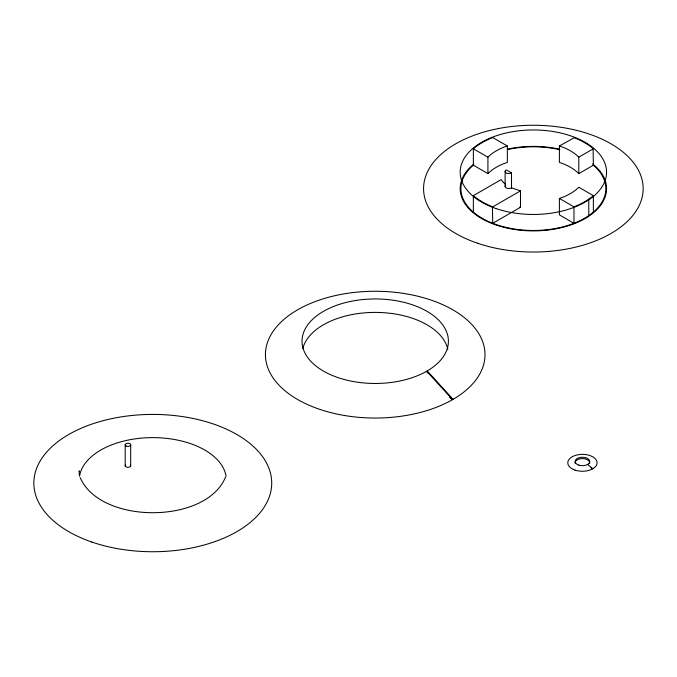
<?xml version="1.0" encoding="UTF-8"?>
<svg xmlns="http://www.w3.org/2000/svg" width="677" height="677" viewBox="0 0 677 677"><rect width="100%" height="100%" fill="white"/><g stroke="black" fill="none" stroke-linecap="round" stroke-linejoin="round"><path stroke-width="1.02" d="M225.534 477.09C206.206 524.421 100.408 524.565 80.182 477.632M487.922 173.617L487.922 157.182L489.446 155.727A52.383 30.245 0 0 1 505.778 146.503L507.344 145.978L507.344 162.412L505.778 162.937A52.383 30.245 0 0 0 489.446 172.161L487.922 173.617L473.358 165.205L473.358 148.771L474.188 148.068A72.456 41.83 0 0 1 491.502 138.066L492.763 137.566L507.344 145.978M473.358 165.205L473.028 165.476A72.456 41.83 0 0 0 472.495 211.342L473.629 212.324A72.456 41.83 0 0 0 492.382 223.148L494.092 223.799A72.456 41.83 0 0 0 573.537 223.461L575.222 222.792A72.456 41.83 0 0 0 592.536 212.79L593.695 211.816A72.456 41.83 0 0 0 594.237 165.95L593.094 164.96M559.388 198.437L560.945 197.921A52.383 30.245 0 0 0 577.286 188.688L578.81 187.241L593.374 195.653L592.536 196.355A72.456 41.83 0 0 1 575.222 206.358L573.969 206.857L559.388 198.437L559.388 214.871L573.969 223.292L573.969 206.857M511.507 172.872L511.473 172.889A3.656 2.116 0 0 1 506.193 172.957A3.656 2.116 0 0 1 506.303 169.91L511.507 172.872L511.507 188.553M473.358 212.087L473.358 195.653L501.073 179.65L503.476 182.46M559.397 145.978L574.341 137.71A72.456 41.83 0 0 1 593.094 148.525L593.374 165.205L578.793 173.625L577.896 172.72A52.383 30.245 0 0 0 561.91 163.292L559.397 162.412L559.397 145.978L561.91 146.858A52.383 30.245 0 0 1 577.896 156.285L578.793 157.182L578.793 173.625M492.763 206.857L520.486 190.855L520.486 207.289L492.763 223.292L492.382 206.713A72.456 41.83 0 0 1 473.629 195.89L473.358 195.653M578.793 157.182L593.374 148.771M427.229 373.002L427.297 370.894A73.192 42.253 0 0 0 394.158 300.393A73.192 42.253 0 0 0 304.405 351.888A73.192 42.253 0 0 0 426.324 371.461L426.713 371.233L452.591 399.625L452.134 399.879A109.784 63.384 0 0 1 269.091 370.886A109.784 63.384 0 0 1 403.272 293.369A109.784 63.384 0 0 1 453.598 399.032L453.108 399.32L449.536 397.264M520.486 190.855L511.499 187.817A3.656 2.116 0 0 1 506.845 188.198A3.656 2.116 0 0 1 505.372 185.633M520.486 207.289L519.555 207.069M473.358 148.771L487.922 157.182M591.029 467.807L592.807 468.772L587.577 464.473M450.806 398.592L452.591 399.625M505.558 184.262L503.383 182.367M427.229 370.937L453.108 399.32M79.234 471.581L79.226 470.845L79.226 474.831M593.374 195.653L593.374 212.087M588.778 199.165L588.778 215.599M505.127 171.509L505.127 186.446M130.686 444.831L130.686 465.742M125.194 444.831L125.194 465.742M507.758 149.507A72.456 41.83 0 0 1 559.879 149.71M592.671 163.876A73.192 42.253 0 0 1 582.381 220.025A73.192 42.253 0 0 1 484.588 220.152A73.192 42.253 0 0 1 473.875 164.029M507.335 149.152A73.192 42.253 0 0 1 559.1 149.084M302.814 348.469A73.192 42.253 0 0 1 375.963 312.402A73.192 42.253 0 0 1 447.827 349.315M575.12 462.679A7.312 4.223 0 0 1 583.066 458.608A7.312 4.223 0 0 1 589.667 463.415M575.188 463.406A7.312 4.223 0 0 1 575.12 462.966M130.322 464.955A2.742 1.582 0 0 1 127.945 467.325A2.742 1.582 0 0 1 125.567 464.955M79.539 476.159A73.556 42.465 0 0 1 152.943 437.621A73.556 42.465 0 0 1 226.059 476.346M477.454 243.195A109.784 63.384 0 0 0 643.15 189.323A109.784 63.384 0 0 0 479.494 133.411A109.784 63.384 0 0 0 477.454 243.195M496.089 208.575A73.192 42.253 0 0 0 606.55 172.669A73.192 42.253 0 0 0 497.451 135.392A73.192 42.253 0 0 0 496.089 208.575M575.001 470.092A14.632 8.446 0 0 0 597.063 462.89A14.632 8.446 0 0 0 575.23 455.46A14.632 8.446 0 0 0 575.001 470.092M578.742 465.116A7.312 4.223 0 0 0 589.743 461.486A7.312 4.223 0 0 0 578.801 457.804A7.312 4.223 0 0 0 578.742 465.116M125.998 445.948A2.742 1.582 0 0 0 130.593 445.246A2.742 1.582 0 0 0 127.234 443.3A2.742 1.582 0 0 0 125.998 445.948M91.767 542.015A118.94 68.665 0 0 0 271.705 484.106A118.94 68.665 0 0 0 94.873 423.1A118.94 68.665 0 0 0 91.767 542.015"/></g></svg>
